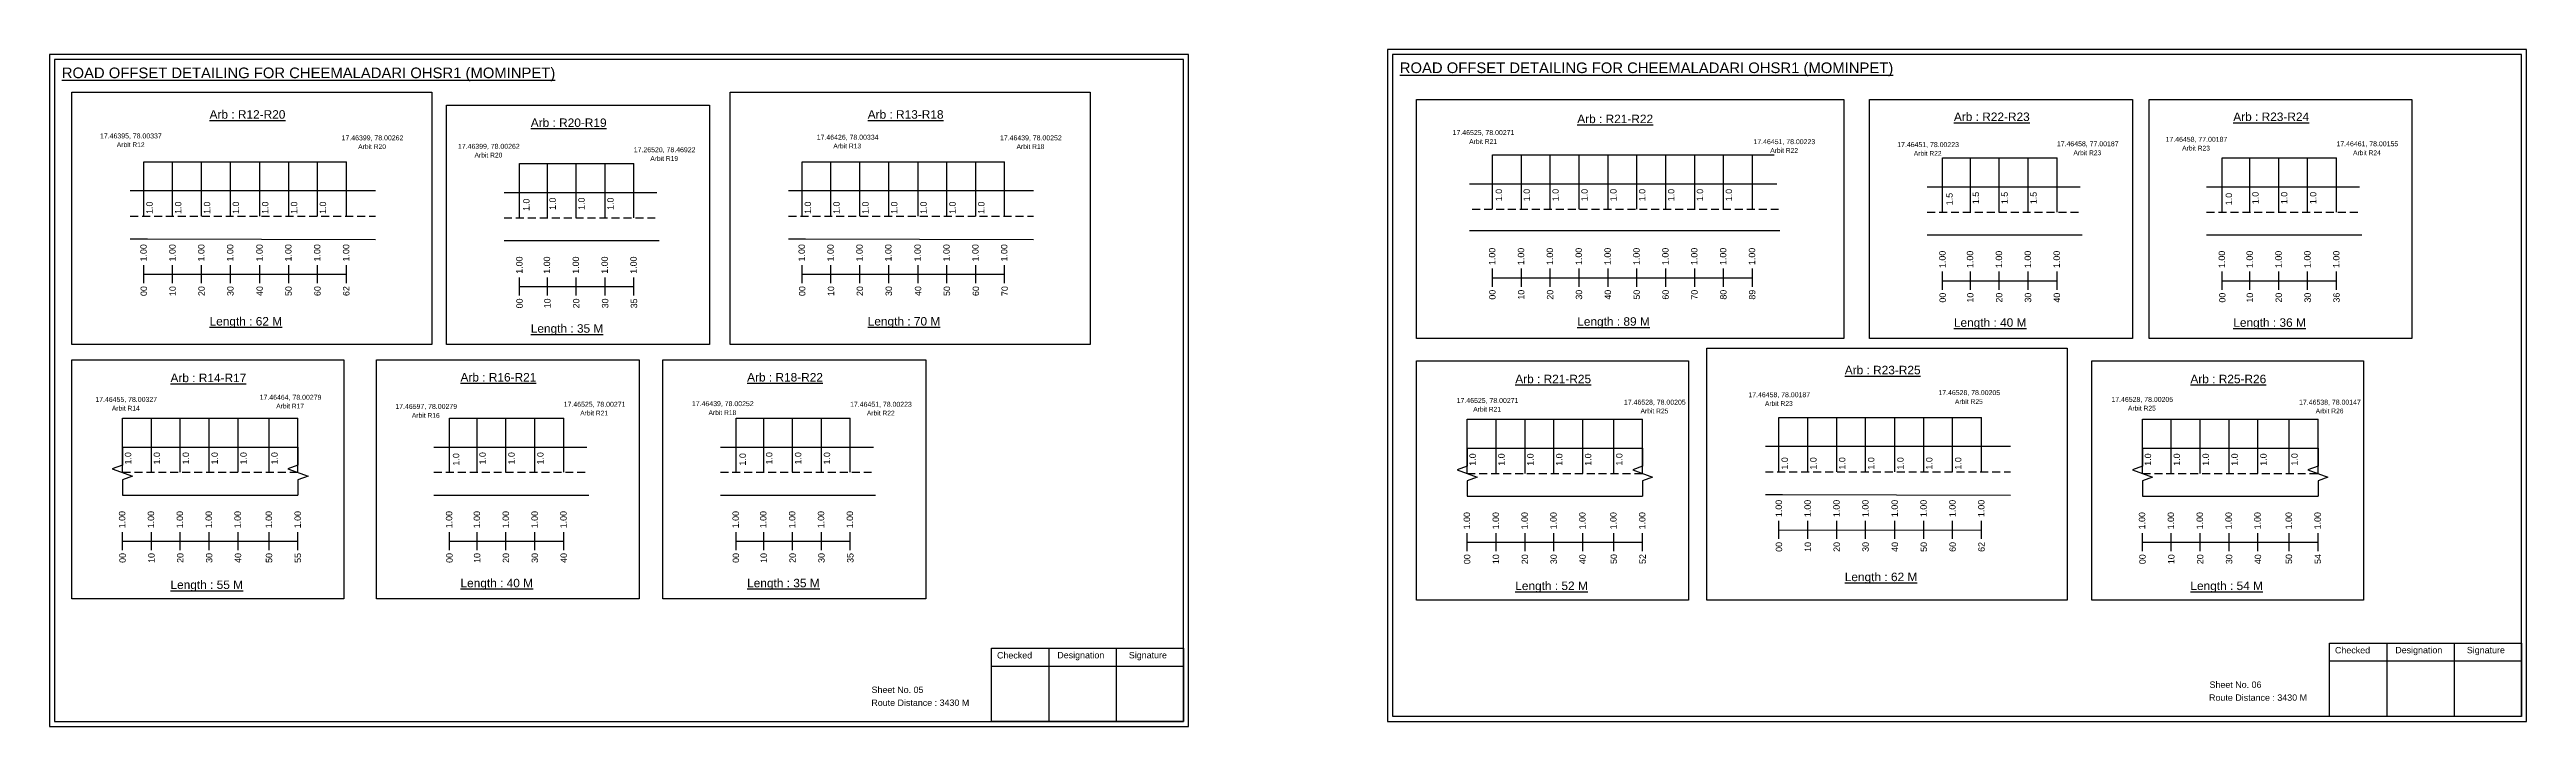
# Model space of a CAD drawing. Header units: inches. Extents: x 183 to 7161, y 301 to 1786.
# Drawn here: x 5995 to 7161, y 1236 to 1555 of the extents above; entities that cross this region are included whole.
import ezdxf

# ---------------------------------------------------------------- set-up
doc = ezdxf.new("R2010")
doc.units = ezdxf.units.IN
doc.header["$MEASUREMENT"] = 0
doc.linetypes.add('DASHED2', pattern=[0.375, 0.25, -0.125])
doc.layers.add('PDF_Geometry', color=7, linetype='Continuous')
doc.layers.add('PDF_Text', color=5, linetype='Continuous')
doc.styles.add('PDF Arial', font='arial.ttf')
doc.styles.get("Standard").update_dxf_attribs({"font": 'arial.ttf'})

msp = doc.modelspace()

# ---------------------------------------------------------------- linework, layer by layer
at = {"color": 5}
for p, q in [((6674.3, 1505.3), (6807, 1505.3)), ((6039, 1502), (6134.5, 1502)), ((6216, 1501.2), (6269.9, 1501.2)), ((6349.1, 1502), (6444.5, 1502)), ((6886.3, 1504), (6940.2, 1504)), ((7018, 1504), (7071.8, 1504)), ((6029, 1381.2), (6111.6, 1381.2)), ((6183, 1381.2), (6236.8, 1381.2)), ((6318, 1381.2), (6371.8, 1381.2)), ((6662.4, 1380.7), (6745, 1380.7)), ((6809.2, 1381.5), (6904.6, 1381.5)), ((6980.4, 1380.7), (7063.1, 1380.7))]:
    msp.add_line(p, q, dxfattribs=at)
for p, q in [((6674.3, 1479.8), (6674.3, 1505.3)), ((6687.9, 1479.8), (6687.9, 1505.3)), ((6701.5, 1479.8), (6701.5, 1505.3)), ((6715.1, 1479.8), (6715.1, 1505.3)), ((6728.7, 1479.8), (6728.7, 1505.3)), ((6742.3, 1479.8), (6742.3, 1505.3)), ((6755.9, 1479.8), (6755.9, 1505.3)), ((6769.5, 1479.8), (6769.5, 1505.3)), ((6783.1, 1479.8), (6783.1, 1505.3)), ((6796.7, 1479.8), (6796.7, 1505.3)), ((6039, 1476.5), (6039, 1502)), ((6052.6, 1476.5), (6052.6, 1502)), ((6066.2, 1476.5), (6066.2, 1502)), ((6079.8, 1476.5), (6079.8, 1502)), ((6093.7, 1476.5), (6093.7, 1502)), ((6107.3, 1476.5), (6107.3, 1502)), ((6120.9, 1476.5), (6120.9, 1502)), ((6134.5, 1476.5), (6134.5, 1502)), ((6216, 1475.7), (6216, 1501.2)), ((6229.1, 1475.7), (6229.1, 1501.2)), ((6242.7, 1475.7), (6242.7, 1501.2)), ((6256.3, 1475.7), (6256.3, 1501.2)), ((6269.9, 1475.7), (6269.9, 1501.2)), ((6349.1, 1476.5), (6349.1, 1502)), ((6362.7, 1476.5), (6362.7, 1502)), ((6376.3, 1476.5), (6376.3, 1502)), ((6389.9, 1476.5), (6389.9, 1502)), ((6403.7, 1476.5), (6403.7, 1502)), ((6417.3, 1476.5), (6417.3, 1502)), ((6430.9, 1476.5), (6430.9, 1502)), ((6444.5, 1476.5), (6444.5, 1502)), ((6886.3, 1478.4), (6886.3, 1504)), ((6899.4, 1478.4), (6899.4, 1504)), ((6913, 1478.4), (6913, 1504)), ((6926.6, 1478.4), (6926.6, 1504)), ((6940.2, 1478.4), (6940.2, 1504)), ((7018, 1478.4), (7018, 1504)), ((7031, 1478.4), (7031, 1504)), ((7044.6, 1478.4), (7044.6, 1504)), ((7058.2, 1478.4), (7058.2, 1504)), ((7071.8, 1478.4), (7071.8, 1504)), ((6148.1, 1488.4), (6032.6, 1488.4)), ((6208.7, 1487.6), (6280.7, 1487.6)), ((6458.1, 1488.4), (6342.7, 1488.4)), ((6663.4, 1491.7), (6808.2, 1491.7)), ((6879, 1490.3), (6951, 1490.3)), ((7010.6, 1490.3), (7082.7, 1490.3)), ((6032.6, 1465.7), (6040.7, 1465.7)), ((6040.7, 1465.7), (6148.1, 1465.4)), ((6208.7, 1464.9), (6281.7, 1464.9)), ((6342.7, 1465.7), (6350.7, 1465.7)), ((6350.7, 1465.7), (6458.1, 1465.4)), ((6809.6, 1469.5), (6663.4, 1469.5)), ((6879, 1467.6), (6952, 1467.6)), ((7010.6, 1467.6), (7083.7, 1467.6)), ((6029, 1355.7), (6029, 1381.2)), ((6042.6, 1355.7), (6042.6, 1381.2)), ((6056.2, 1355.7), (6056.2, 1381.2)), ((6069.8, 1355.7), (6069.8, 1381.2)), ((6083.4, 1355.7), (6083.4, 1381.2)), ((6098, 1355.7), (6098, 1381.2)), ((6111.6, 1355.7), (6111.6, 1381.2)), ((6183, 1355.7), (6183, 1381.2)), ((6196, 1355.7), (6196, 1381.2)), ((6209.6, 1355.7), (6209.6, 1381.2)), ((6223.2, 1355.7), (6223.2, 1381.2)), ((6236.8, 1355.7), (6236.8, 1381.2)), ((6318, 1355.7), (6318, 1381.2)), ((6331, 1355.7), (6331, 1381.2)), ((6344.6, 1355.7), (6344.6, 1381.2)), ((6358.2, 1355.7), (6358.2, 1381.2)), ((6371.8, 1355.7), (6371.8, 1381.2)), ((6662.4, 1355.2), (6662.4, 1380.7)), ((6676, 1355.2), (6676, 1380.7)), ((6689.6, 1355.2), (6689.6, 1380.7)), ((6703.2, 1355.2), (6703.2, 1380.7)), ((6716.8, 1355.2), (6716.8, 1380.7)), ((6731.4, 1355.2), (6731.4, 1380.7)), ((6745, 1355.2), (6745, 1380.7)), ((6809.2, 1356), (6809.2, 1381.5)), ((6822.8, 1356), (6822.8, 1381.5)), ((6836.4, 1356), (6836.4, 1381.5)), ((6850, 1356), (6850, 1381.5)), ((6863.8, 1356), (6863.8, 1381.5)), ((6877.4, 1356), (6877.4, 1381.5)), ((6891, 1356), (6891, 1381.5)), ((6904.6, 1356), (6904.6, 1381.5)), ((6980.4, 1355.2), (6980.4, 1380.7)), ((6994, 1355.2), (6994, 1380.7)), ((7007.6, 1355.2), (7007.6, 1380.7)), ((7021.2, 1355.2), (7021.2, 1380.7)), ((7034.8, 1355.2), (7034.8, 1380.7)), ((7049.5, 1355.2), (7049.5, 1380.7)), ((7063.1, 1355.2), (7063.1, 1380.7)), ((6029, 1367.6), (6111.6, 1367.6)), ((6175.7, 1367.6), (6247.7, 1367.6)), ((6310.6, 1367.6), (6382.7, 1367.6)), ((6662.4, 1367.1), (6745, 1367.1)), ((6918.2, 1367.8), (6802.8, 1367.8)), ((6980.4, 1367.1), (7063.1, 1367.1)), ((6029, 1344.9), (6111.6, 1344.9)), ((6175.7, 1344.9), (6248.7, 1344.9)), ((6310.6, 1344.9), (6383.7, 1344.9)), ((6662.4, 1344.4), (6745, 1344.4)), ((6802.8, 1345.2), (6810.9, 1345.2)), ((6810.9, 1345.2), (6918.2, 1344.9)), ((6980.4, 1344.4), (7063.1, 1344.4))]:
    msp.add_line(p, q)
at = {"linetype": 'DASHED2', "ltscale": 15}
for p, q in [((6032.6, 1476.5), (6148.1, 1476.5)), ((6208.7, 1475.7), (6281.2, 1475.7)), ((6342.7, 1476.5), (6458.1, 1476.5)), ((6664.7, 1479.8), (6809, 1479.8)), ((6879, 1478.4), (6951.5, 1478.4)), ((7010.6, 1478.4), (7083.2, 1478.4)), ((6029, 1355.7), (6111.6, 1355.7)), ((6175.7, 1355.7), (6248.2, 1355.7)), ((6310.6, 1355.7), (6383.2, 1355.7)), ((6662.4, 1355.2), (6745, 1355.2)), ((6802.8, 1356), (6918.2, 1356)), ((6980.4, 1355.2), (7063.1, 1355.2))]:
    msp.add_line(p, q, dxfattribs=at)
at = {"color": 217, "true_color": 0x93278f}
for p, q in [((6039, 1444.8), (6039, 1453.3)), ((6039, 1449.1), (6134.5, 1449.1)), ((6052.6, 1444.8), (6052.6, 1453.3)), ((6066.2, 1444.8), (6066.2, 1453.3)), ((6079.8, 1444.8), (6079.8, 1453.3)), ((6093.7, 1444.8), (6093.7, 1453.3)), ((6107.3, 1444.8), (6107.3, 1453.3)), ((6120.9, 1444.8), (6120.9, 1453.3)), ((6134.5, 1444.8), (6134.5, 1453.3)), ((6216, 1439), (6216, 1447.5)), ((6229.1, 1439), (6229.1, 1447.5)), ((6242.7, 1439), (6242.7, 1447.5)), ((6256.3, 1439), (6256.3, 1447.5)), ((6269.9, 1439), (6269.9, 1447.5)), ((6349.1, 1444.8), (6349.1, 1453.3)), ((6349.1, 1449.1), (6444.5, 1449.1)), ((6362.7, 1444.8), (6362.7, 1453.3)), ((6376.3, 1444.8), (6376.3, 1453.3)), ((6389.9, 1444.8), (6389.9, 1453.3)), ((6403.7, 1444.8), (6403.7, 1453.3)), ((6417.3, 1444.8), (6417.3, 1453.3)), ((6430.9, 1444.8), (6430.9, 1453.3)), ((6444.5, 1444.8), (6444.5, 1453.3)), ((6674.3, 1443.1), (6674.3, 1451.7)), ((6674.3, 1447.4), (6796.7, 1447.4)), ((6687.9, 1443.1), (6687.9, 1451.7)), ((6701.5, 1443.1), (6701.5, 1451.7)), ((6715.1, 1443.1), (6715.1, 1451.7)), ((6728.7, 1443.1), (6728.7, 1451.7)), ((6742.3, 1443.1), (6742.3, 1451.7)), ((6755.9, 1443.1), (6755.9, 1451.7)), ((6769.5, 1443.1), (6769.5, 1451.7)), ((6783.1, 1443.1), (6783.1, 1451.7)), ((6796.7, 1443.1), (6796.7, 1451.7)), ((6886.3, 1441.7), (6886.3, 1450.3)), ((6899.4, 1441.7), (6899.4, 1450.3)), ((6913, 1441.7), (6913, 1450.3)), ((6926.6, 1441.7), (6926.6, 1450.3)), ((6940.2, 1441.7), (6940.2, 1450.3)), ((7018, 1441.7), (7018, 1450.3)), ((7031, 1441.7), (7031, 1450.3)), ((7044.6, 1441.7), (7044.6, 1450.3)), ((7058.2, 1441.7), (7058.2, 1450.3)), ((7071.8, 1441.7), (7071.8, 1450.3)), ((6216, 1443.3), (6269.9, 1443.3)), ((6886.3, 1446), (6940.2, 1446)), ((7018, 1446), (7071.8, 1446)), ((6809.2, 1324.3), (6809.2, 1332.8)), ((6822.8, 1324.3), (6822.8, 1332.8)), ((6836.4, 1324.3), (6836.4, 1332.8)), ((6850, 1324.3), (6850, 1332.8)), ((6863.8, 1324.3), (6863.8, 1332.8)), ((6877.4, 1324.3), (6877.4, 1332.8)), ((6891, 1324.3), (6891, 1332.8)), ((6904.6, 1324.3), (6904.6, 1332.8)), ((6029, 1319), (6029, 1327.5)), ((6029, 1323.2), (6111.6, 1323.3)), ((6042.6, 1319), (6042.6, 1327.5)), ((6056.2, 1319), (6056.2, 1327.5)), ((6069.8, 1319), (6069.8, 1327.5)), ((6083.4, 1319), (6083.4, 1327.5)), ((6098, 1319), (6098, 1327.5)), ((6111.6, 1319), (6111.6, 1327.5)), ((6183, 1319), (6183, 1327.5)), ((6183, 1323.2), (6236.8, 1323.3)), ((6196, 1319), (6196, 1327.5)), ((6209.6, 1319), (6209.6, 1327.5)), ((6223.2, 1319), (6223.2, 1327.5)), ((6236.8, 1319), (6236.8, 1327.5)), ((6318, 1319), (6318, 1327.5)), ((6318, 1323.2), (6371.8, 1323.3)), ((6331, 1319), (6331, 1327.5)), ((6344.6, 1319), (6344.6, 1327.5)), ((6358.2, 1319), (6358.2, 1327.5)), ((6371.8, 1319), (6371.8, 1327.5)), ((6662.4, 1318.5), (6662.4, 1327)), ((6662.4, 1322.7), (6745, 1322.8)), ((6676, 1318.5), (6676, 1327)), ((6689.6, 1318.5), (6689.6, 1327)), ((6703.2, 1318.5), (6703.2, 1327)), ((6716.8, 1318.5), (6716.8, 1327)), ((6731.4, 1318.5), (6731.4, 1327)), ((6745, 1318.5), (6745, 1327)), ((6809.2, 1328.5), (6904.6, 1328.6)), ((6980.4, 1318.5), (6980.4, 1327)), ((6980.4, 1322.7), (7063.1, 1322.8)), ((6994, 1318.5), (6994, 1327)), ((7007.6, 1318.5), (7007.6, 1327)), ((7021.2, 1318.5), (7021.2, 1327)), ((7034.8, 1318.5), (7034.8, 1327)), ((7049.5, 1318.5), (7049.5, 1327)), ((7063.1, 1318.5), (7063.1, 1327))]:
    msp.add_line(p, q, dxfattribs=at)
for points in [[(6005.1, 1534.9), (6174.7, 1534.9), (6174.7, 1416), (6005.1, 1416)], [(6181.6, 1528.7), (6305.4, 1528.7), (6305.4, 1416), (6181.6, 1416)], [(6315.2, 1534.9), (6484.8, 1534.9), (6484.8, 1416), (6315.2, 1416)], [(6638.5, 1531.5), (6839.7, 1531.5), (6839.7, 1418.8), (6638.5, 1418.8)], [(6851.9, 1531.5), (6975.7, 1531.5), (6975.7, 1418.8), (6851.9, 1418.8)], [(6983.5, 1531.5), (7107.3, 1531.5), (7107.3, 1418.8), (6983.5, 1418.8)], [(6775.3, 1414.3), (6944.9, 1414.3), (6944.9, 1295.5), (6775.3, 1295.5)], [(6005.1, 1408.7), (6133.2, 1408.7), (6133.2, 1296), (6005.1, 1296)], [(6148.6, 1408.7), (6272.4, 1408.7), (6272.4, 1296), (6148.6, 1296)], [(6283.5, 1408.7), (6407.3, 1408.7), (6407.3, 1296), (6283.5, 1296)], [(6638.5, 1408.2), (6766.6, 1408.2), (6766.6, 1295.5), (6638.5, 1295.5)], [(6956.5, 1408.2), (7084.6, 1408.2), (7084.6, 1295.5), (6956.5, 1295.5)]]:
    msp.add_lwpolyline(points, close=True)
at = {"linetype": 'Continuous'}
for points in [[(6029, 1367.6), (6029, 1359.1), (6024.2, 1357.4), (6033.7, 1353.9), (6029, 1352.2), (6029, 1344.9)], [(6111.6, 1367.6), (6111.6, 1359.1), (6106.9, 1357.4), (6116.4, 1353.9), (6111.6, 1352.2), (6111.6, 1344.9)], [(6662.4, 1367.1), (6662.4, 1358.6), (6657.6, 1356.9), (6667.1, 1353.4), (6662.4, 1351.7), (6662.4, 1344.4)], [(6745, 1367.1), (6745, 1358.6), (6740.3, 1356.9), (6749.7, 1353.4), (6745, 1351.7), (6745, 1344.4)], [(6980.4, 1367.1), (6980.4, 1358.6), (6975.7, 1356.9), (6985.2, 1353.4), (6980.4, 1351.7), (6980.4, 1344.4)], [(7063.1, 1367.1), (7063.1, 1358.6), (7058.3, 1356.9), (7067.8, 1353.4), (7063.1, 1351.7), (7063.1, 1344.4)]]:
    msp.add_lwpolyline(points, dxfattribs=at)
at = {"layer": 'PDF_Geometry'}
for points in [[(5994.6, 1552.6), (5994.6, 1235.9), (6531.1, 1235.9), (6531.1, 1552.6)], [(6624.8, 1555), (6624.8, 1238.3), (7161.3, 1238.3), (7161.3, 1555)], [(6627.1, 1552.7), (6627.1, 1240.7), (7158.9, 1240.7), (7158.9, 1552.7)], [(5997, 1550.3), (5997, 1238.3), (6528.7, 1238.3), (6528.7, 1550.3)]]:
    msp.add_lwpolyline(points, close=True, dxfattribs=at)
at = {"layer": 'PDF_Geometry', "color": 242, "true_color": 0xcc1f26}
for points in [[(6528.7, 1238.2), (6438.3, 1238.2), (6438.3, 1272.8), (6528.7, 1272.8)], [(7158.9, 1240.6), (7068.5, 1240.6), (7068.5, 1275.2), (7158.9, 1275.2)]]:
    msp.add_lwpolyline(points, close=True, dxfattribs=at)
for points in [[(6465.3, 1272.8), (6465.3, 1238.2)], [(6497, 1272.8), (6497, 1238.2)], [(7095.5, 1275.2), (7095.5, 1240.6)], [(7127.2, 1275.2), (7127.2, 1240.6)], [(6438.3, 1264.4), (6528.7, 1264.4)], [(7068.5, 1266.9), (7158.9, 1266.9)]]:
    msp.add_lwpolyline(points, dxfattribs=at)

# ---------------------------------------------------------------- texts
at = {"color": 242, "true_color": 0xcd2027}
for s, height, p in [('%%UROAD OFFSET DETAILING FOR CHEEMALADARI OHSR1 (MOMINPET)', 5, (6000.4, 1541.5)), ('%%UROAD OFFSET DETAILING FOR CHEEMALADARI OHSR1 (MOMINPET)', 5, (6630.6, 1543.9)), ('%%UArb : R12-R20', 4, (6070, 1522.4)), ('%%UArb : R20-R19', 4, (6221.3, 1518.5)), ('%%UArb : R13-R18', 4, (6380, 1522.4)), ('%%UArb : R21-R22', 4, (6714.2, 1520.3)), ('%%UArb : R22-R23', 4, (6891.6, 1521.3)), ('%%UArb : R23-R24', 4, (7023.2, 1521.3)), ('%%ULength : 62 M', 4, (6070, 1424.9)), ('%%ULength : 35 M', 4, (6221.3, 1421.5)), ('%%ULength : 70 M', 4, (6380, 1424.9)), ('%%ULength : 89 M', 4, (6714.2, 1424.8)), ('%%ULength : 40 M', 4, (6891.6, 1424.3)), ('%%ULength : 36 M', 4, (7023.2, 1424.3)), ('%%UArb : R14-R17', 4, (6051.6, 1398.2)), ('%%UArb : R16-R21', 4, (6188.2, 1398.5)), ('%%UArb : R18-R22', 4, (6323.2, 1398.5)), ('%%UArb : R21-R25', 4, (6685, 1397.7)), ('%%UArb : R23-R25', 4, (6840.2, 1401.9)), ('%%UArb : R25-R26', 4, (7003, 1397.7)), ('%%ULength : 62 M', 4, (6840.2, 1304.4)), ('%%ULength : 55 M', 4, (6051.6, 1300.7)), ('%%ULength : 40 M', 4, (6188.2, 1301.5)), ('%%ULength : 35 M', 4, (6323.2, 1301.5)), ('%%ULength : 52 M', 4, (6685, 1300.2)), ('%%ULength : 54 M', 4, (7003, 1300.2))]:
    msp.add_text(s, height=height, dxfattribs=at).set_placement(p)
at = {"color": 5}
for s, height, p in [('17.46525, 78.00271', 2.34, (6655.5, 1514.7)), ('17.46395, 78.00337', 2.34, (6018.4, 1513.1)), ('Arbit R12', 2.25, (6026.3, 1509)), ('17.46399, 78.00262', 2.34, (6132.2, 1512.2)), ('Arbit R20', 2.25, (6140, 1508.1)), ('17.46399, 78.00262', 2.34, (6187, 1508.2)), ('Arbit R20', 2.25, (6194.8, 1504.1)), ('17.26520, 78.46922', 2.34, (6269.8, 1506.6)), ('17.46426, 78.00334', 2.34, (6356, 1512.5)), ('Arbit R13', 2.25, (6363.8, 1508.4)), ('17.46439, 78.00252', 2.34, (6442.3, 1512.2)), ('Arbit R18', 2.25, (6450.1, 1508.1)), ('Arbit R21', 2.25, (6663.3, 1510.5)), ('17.46451, 78.00223', 2.34, (6797.2, 1510.4)), ('Arbit R22', 2.25, (6805.1, 1506.3)), ('17.46451, 78.00223', 2.34, (6864.9, 1509)), ('Arbit R22', 2.25, (6872.7, 1504.9)), ('17.46458, 77.00187', 2.34, (6940.1, 1509.4)), ('Arbit R23', 2.25, (6947.9, 1505.2)), ('17.46458, 77.00187', 2.34, (6991.3, 1511.5)), ('Arbit R23', 2.25, (6999.1, 1507.4)), ('17.46461, 78.00155', 2.34, (7071.8, 1509.4)), ('Arbit R24', 2.25, (7079.6, 1505.2)), ('Arbit R19', 2.25, (6277.6, 1502.5)), ('17.46455, 78.00327', 2.34, (6016.2, 1388.9)), ('17.46464, 78.00279', 2.34, (6093.6, 1389.9)), ('17.46525, 78.00271', 2.34, (6236.8, 1386.6)), ('17.46439, 78.00252', 2.34, (6297.2, 1386.9)), ('17.46451, 78.00223', 2.34, (6371.7, 1386.6)), ('17.46525, 78.00271', 2.34, (6657.4, 1388.4)), ('17.46528, 78.00205', 2.34, (6736.2, 1387.6)), ('17.46458, 78.00187', 2.34, (6794.8, 1391.1)), ('Arbit R23', 2.25, (6802.6, 1387)), ('17.46528, 78.00205', 2.34, (6884.3, 1392.1)), ('Arbit R25', 2.25, (6892.1, 1387.9)), ('17.46528, 78.00205', 2.34, (6965.8, 1388.9)), ('17.46538, 78.00147', 2.34, (7054.2, 1387.6)), ('Arbit R14', 2.25, (6024, 1384.8)), ('Arbit R17', 2.25, (6101.4, 1385.8)), ('17.46597, 78.00279', 2.34, (6157.5, 1385.6)), ('Arbit R16', 2.25, (6165.3, 1381.4)), ('Arbit R21', 2.25, (6244.6, 1382.5)), ('Arbit R18', 2.25, (6305, 1382.7)), ('Arbit R22', 2.25, (6379.6, 1382.5)), ('Arbit R21', 2.25, (6665.2, 1384.3)), ('Arbit R25', 2.25, (6744, 1383.5)), ('Arbit R25', 2.25, (6973.6, 1384.8)), ('Arbit R26', 2.25, (7062, 1383.5))]:
    msp.add_text(s, height=height, dxfattribs=at).set_placement(p)
for s, p in [('1.0', (6043.2, 1477.5)), ('1.0', (6056.7, 1477.5)), ('1.0', (6070.3, 1477.5)), ('1.0', (6083.9, 1477.5)), ('1.0', (6097.7, 1477.5)), ('1.0', (6111.3, 1477.5)), ('1.0', (6124.9, 1477.5)), ('1.0', (6220.7, 1478.9)), ('1.0', (6233.1, 1479.4)), ('1.0', (6246.7, 1479.4)), ('1.0', (6260.3, 1479.4)), ('1.0', (6353.3, 1477.5)), ('1.0', (6366.8, 1477.5)), ('1.0', (6380.4, 1477.5)), ('1.0', (6394, 1477.5)), ('1.0', (6407.8, 1477.5)), ('1.0', (6421.4, 1477.5)), ('1.0', (6435, 1477.5)), ('1.0', (6678.8, 1483.5)), ('1.0', (6691.9, 1483.5)), ('1.0', (6705.5, 1483.5)), ('1.0', (6719.1, 1483.5)), ('1.0', (6732.7, 1483.5)), ('1.0', (6746.3, 1483.5)), ('1.0', (6759.9, 1483.5)), ('1.0', (6773.5, 1483.5)), ('1.0', (6787.1, 1483.5)), ('1.5', (6891, 1481.6)), ('1.5', (6903.4, 1482.1)), ('1.5', (6917, 1482.1)), ('1.5', (6930.6, 1482.1)), ('1.0', (7022.6, 1481.6)), ('1.0', (7035.1, 1482.1)), ('1.0', (7048.7, 1482.1)), ('1.0', (7062.3, 1482.1)), ('1.0', (6033.1, 1359.4)), ('1.0', (6046.7, 1359.4)), ('1.0', (6060.3, 1359.4)), ('1.0', (6073.9, 1359.4)), ('1.0', (6087.5, 1359.4)), ('1.0', (6102.1, 1359.4)), ('1.0', (6200.1, 1359.4)), ('1.0', (6213.7, 1359.4)), ('1.0', (6227.3, 1359.4)), ('1.0', (6335.1, 1359.4)), ('1.0', (6348.7, 1359.4)), ('1.0', (6362.3, 1359.4)), ('1.0', (6187.6, 1358.9)), ('1.0', (6322.6, 1358.9)), ('1.0', (6666.4, 1358.8)), ('1.0', (6680, 1358.8)), ('1.0', (6693.6, 1358.8)), ('1.0', (6707.2, 1358.8)), ('1.0', (6720.8, 1358.8)), ('1.0', (6735.5, 1358.9)), ('1.0', (6813.4, 1357)), ('1.0', (6826.9, 1357)), ('1.0', (6840.5, 1357)), ('1.0', (6854.1, 1357)), ('1.0', (6867.9, 1357)), ('1.0', (6881.5, 1357)), ('1.0', (6895.1, 1357)), ('1.0', (6984.5, 1358.8)), ('1.0', (6998.1, 1358.8)), ('1.0', (7011.7, 1358.8)), ('1.0', (7025.3, 1358.8)), ('1.0', (7038.9, 1358.8)), ('1.0', (7053.5, 1358.9))]:
    msp.add_text(s, height=3, rotation=90).set_placement(p)
at = {"color": 217, "true_color": 0x93278f}
for s, p in [('1.00', (6040.4, 1455.1)), ('1.00', (6054, 1455.1)), ('1.00', (6067.6, 1455.1)), ('1.00', (6081.2, 1455.1)), ('1.00', (6095, 1455.1)), ('1.00', (6108.6, 1455.1)), ('1.00', (6122.2, 1455.1)), ('1.00', (6135.8, 1455.1)), ('1.00', (6350.4, 1455.1)), ('1.00', (6364, 1455.1)), ('1.00', (6377.6, 1455.1)), ('1.00', (6391.2, 1455.1)), ('1.00', (6405, 1455.1)), ('1.00', (6418.6, 1455.1)), ('1.00', (6432.2, 1455.1)), ('1.00', (6445.8, 1455.1)), ('1.00', (6675.6, 1453.4)), ('1.00', (6689.2, 1453.4)), ('1.00', (6702.8, 1453.4)), ('1.00', (6716.4, 1453.4)), ('1.00', (6730, 1453.4)), ('1.00', (6743.6, 1453.4)), ('1.00', (6757.2, 1453.4)), ('1.00', (6770.8, 1453.4)), ('1.00', (6784.4, 1453.4)), ('1.00', (6798, 1453.4)), ('1.00', (6887.7, 1452)), ('1.00', (6900.7, 1452)), ('1.00', (6914.3, 1452)), ('1.00', (6927.9, 1452)), ('1.00', (6941.5, 1452)), ('1.00', (7019.3, 1452)), ('1.00', (7032.4, 1452)), ('1.00', (7046, 1452)), ('1.00', (7059.6, 1452)), ('1.00', (7073.2, 1452)), ('1.00', (6217.4, 1449.3)), ('1.00', (6230.4, 1449.3)), ('1.00', (6244, 1449.3)), ('1.00', (6257.6, 1449.3)), ('1.00', (6271.2, 1449.3)), ('00', (6040.5, 1438.8)), ('10', (6054.1, 1438.8)), ('20', (6067.7, 1438.8)), ('30', (6081.3, 1438.8)), ('40', (6095.1, 1438.8)), ('50', (6108.7, 1438.8)), ('60', (6122.3, 1438.8)), ('62', (6135.9, 1438.8)), ('00', (6217.5, 1433)), ('10', (6230.6, 1433)), ('20', (6244.2, 1433)), ('30', (6257.8, 1433)), ('35', (6271.4, 1433)), ('00', (6350.6, 1438.8)), ('10', (6364.2, 1438.8)), ('20', (6377.8, 1438.8)), ('30', (6391.4, 1438.8)), ('40', (6405.2, 1438.8)), ('50', (6418.8, 1438.8)), ('60', (6432.4, 1438.8)), ('70', (6446, 1438.8)), ('00', (6675.7, 1437.1)), ('10', (6689.3, 1437.1)), ('20', (6702.9, 1437.1)), ('30', (6716.5, 1437.1)), ('40', (6730.1, 1437.1)), ('50', (6743.7, 1437.1)), ('60', (6757.3, 1437.1)), ('70', (6770.9, 1437.1)), ('80', (6784.5, 1437.1)), ('89', (6798.1, 1437.1)), ('00', (6887.8, 1435.7)), ('10', (6900.8, 1435.7)), ('20', (6914.4, 1435.7)), ('30', (6928, 1435.7)), ('40', (6941.6, 1435.7)), ('00', (7019.5, 1435.7)), ('10', (7032.5, 1435.7)), ('20', (7046.1, 1435.7)), ('30', (7059.7, 1435.7)), ('36', (7073.3, 1435.7)), ('1.00', (6810.6, 1334.6)), ('1.00', (6824.2, 1334.6)), ('1.00', (6837.8, 1334.6)), ('1.00', (6851.4, 1334.6)), ('1.00', (6865.2, 1334.6)), ('1.00', (6878.8, 1334.6)), ('1.00', (6892.4, 1334.6)), ('1.00', (6906, 1334.6)), ('1.00', (6030.3, 1329.3)), ('1.00', (6043.9, 1329.3)), ('1.00', (6057.5, 1329.3)), ('1.00', (6071.1, 1329.3)), ('1.00', (6084.7, 1329.3)), ('1.00', (6099.4, 1329.3)), ('1.00', (6113, 1329.3)), ('1.00', (6184.3, 1329.3)), ('1.00', (6197.4, 1329.3)), ('1.00', (6211, 1329.3)), ('1.00', (6224.6, 1329.3)), ('1.00', (6238.2, 1329.3)), ('1.00', (6319.3, 1329.3)), ('1.00', (6332.3, 1329.3)), ('1.00', (6345.9, 1329.3)), ('1.00', (6359.5, 1329.3)), ('1.00', (6373.1, 1329.3)), ('1.00', (6663.7, 1328.8)), ('1.00', (6677.3, 1328.8)), ('1.00', (6690.9, 1328.8)), ('1.00', (6704.5, 1328.8)), ('1.00', (6718.1, 1328.8)), ('1.00', (6732.7, 1328.8)), ('1.00', (6746.3, 1328.8)), ('1.00', (6981.7, 1328.8)), ('1.00', (6995.3, 1328.8)), ('1.00', (7008.9, 1328.8)), ('1.00', (7022.5, 1328.8)), ('1.00', (7036.1, 1328.8)), ('1.00', (7050.8, 1328.8)), ('1.00', (7064.4, 1328.8)), ('00', (6810.7, 1318.2)), ('10', (6824.3, 1318.2)), ('20', (6837.9, 1318.2)), ('30', (6851.5, 1318.2)), ('40', (6865.3, 1318.2)), ('50', (6878.9, 1318.2)), ('60', (6892.5, 1318.2)), ('62', (6906.1, 1318.2)), ('00', (6030.5, 1313)), ('10', (6044.1, 1313)), ('20', (6057.7, 1313)), ('30', (6071.3, 1313)), ('40', (6084.9, 1313)), ('50', (6099.5, 1313)), ('55', (6113.1, 1313)), ('00', (6184.5, 1313)), ('10', (6197.5, 1313)), ('20', (6211.1, 1313)), ('30', (6224.7, 1313)), ('40', (6238.3, 1313)), ('00', (6319.4, 1313)), ('10', (6332.5, 1313)), ('20', (6346.1, 1313)), ('30', (6359.7, 1313)), ('35', (6373.3, 1313)), ('00', (6663.8, 1312.4)), ('10', (6677.4, 1312.4)), ('20', (6691, 1312.4)), ('30', (6704.6, 1312.4)), ('40', (6718.2, 1312.4)), ('50', (6732.9, 1312.5)), ('52', (6746.5, 1312.5)), ('00', (6981.9, 1312.4)), ('10', (6995.5, 1312.4)), ('20', (7009.1, 1312.4)), ('30', (7022.7, 1312.4)), ('40', (7036.3, 1312.4)), ('50', (7050.9, 1312.5)), ('54', (7064.5, 1312.5))]:
    msp.add_text(s, height=3, rotation=90, dxfattribs=at).set_placement(p)
for s, p in [('Sheet No. 05', (6381.8, 1251.7)), ('Route Distance : 3430 M', (6381.7, 1245.6)), ('Sheet No. 06', (7012, 1254.1)), ('Route Distance : 3430 M', (7011.8, 1248))]:
    msp.add_text(s, height=3).set_placement(p)
at = {"layer": 'PDF_Text', "color": 7, "attachment_point": 7, "style": 'PDF Arial'}
for s, insert, char_height in [('Checked', (7071.1, 1270.3), 3), ('Designation', (7099.5, 1269.5), 3.001), ('Signature', (7133.2, 1269.5), 3), ('Checked', (6440.9, 1267.9), 3), ('Designation', (6469.3, 1267.1), 3.001), ('Signature', (6503, 1267.1), 3)]:
    msp.add_mtext(s, dxfattribs=dict(at, insert=insert, char_height=char_height))

doc.saveas('drawing.dxf')
